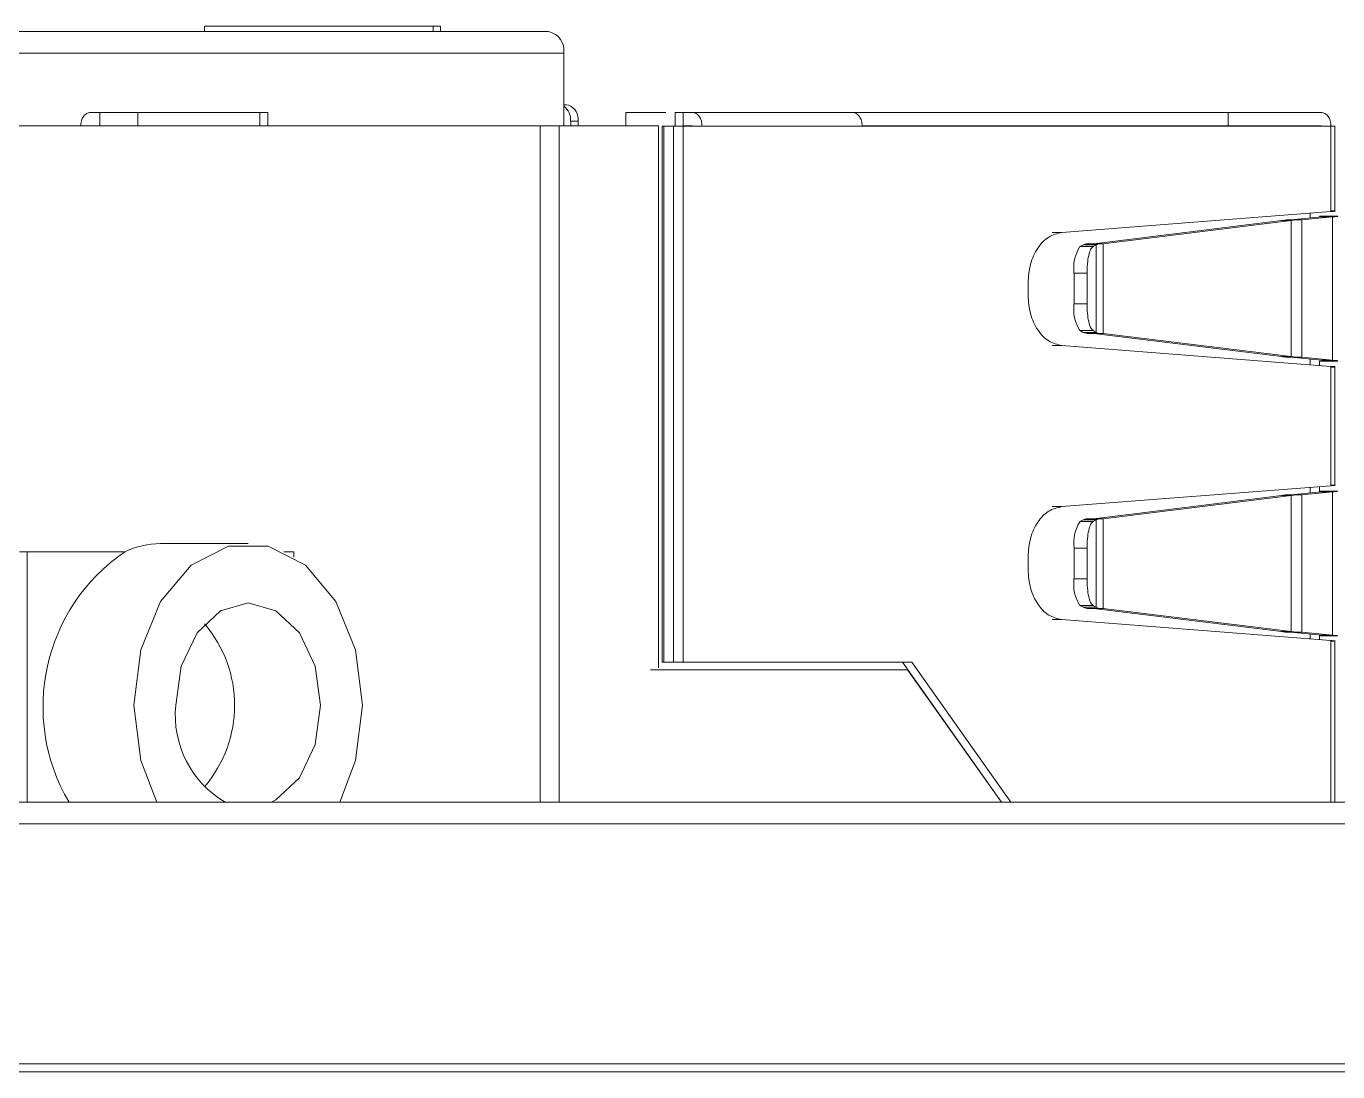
# Model space of a CAD drawing. Header units: millimetres. Extents: x -489 to 1607, y 116 to 1738.
# Drawn here: x 402.12 to 426.45, y 1539.62 to 1559.02 of the extents above; entities that cross this region are included whole.
import ezdxf

# ---------------------------------------------------------------- set-up
doc = ezdxf.new("R2010")
doc.units = ezdxf.units.MM

msp = doc.modelspace()

# ---------------------------------------------------------------- linework, layer by layer
at = {"color": 7, "linetype": 'Continuous', "lineweight": 15}
for p, q in [((405.422, 1558.924), (405.422, 1559.024)), ((405.422, 1559.024), (409.665, 1559.024)), ((409.665, 1559.024), (409.665, 1558.924)), ((409.665, 1559.024), (409.806, 1559.024)), ((409.806, 1559.024), (409.806, 1558.924)), ((400.579, 1558.924), (411.808, 1558.924)), ((412.09, 1558.524), (400.862, 1558.524)), ((412.09, 1558.524), (412.09, 1557.174)), ((412.09, 1557.564), (412.143, 1557.564)), ((412.182, 1557.56), (412.143, 1557.564)), ((403.305, 1557.424), (403.481, 1557.424)), ((403.481, 1557.424), (403.481, 1557.174)), ((404.188, 1557.424), (406.451, 1557.424)), ((404.188, 1557.174), (404.188, 1557.424)), ((406.451, 1557.424), (406.451, 1557.174)), ((406.597, 1557.174), (406.597, 1557.425)), ((412.359, 1557.264), (412.218, 1557.264)), ((412.218, 1557.264), (412.218, 1557.174)), ((412.359, 1557.264), (412.359, 1557.174)), ((413.981, 1557.424), (413.242, 1557.424)), ((413.242, 1557.424), (413.242, 1557.174)), ((414.156, 1557.425), (414.156, 1557.174)), ((414.302, 1557.424), (414.478, 1557.424)), ((414.302, 1557.174), (414.302, 1557.424)), ((417.447, 1557.424), (414.478, 1557.424)), ((424.414, 1557.424), (417.447, 1557.424)), ((426.145, 1557.424), (424.414, 1557.424)), ((424.414, 1557.174), (424.414, 1557.424)), ((411.649, 1557.174), (400.477, 1557.174)), ((402.7, 1557.175), (402.7, 1557.174)), ((402.804, 1557.174), (402.804, 1557.176)), ((403.054, 1557.174), (403.054, 1557.175)), ((411.651, 1557.174), (411.649, 1557.174)), ((411.826, 1557.174), (411.829, 1557.174)), ((413.85, 1557.174), (412.006, 1557.174)), ((413.85, 1547.117), (413.85, 1557.174)), ((413.916, 1557.172), (413.913, 1557.172)), ((413.913, 1547.224), (413.913, 1557.172)), ((413.946, 1557.172), (413.916, 1557.172)), ((413.916, 1557.172), (413.916, 1547.224)), ((413.946, 1557.172), (413.946, 1547.224)), ((414.125, 1557.172), (414.125, 1547.224)), ((414.478, 1557.174), (414.302, 1557.174)), ((414.656, 1557.172), (414.302, 1557.172)), ((414.302, 1557.172), (414.302, 1547.224)), ((414.479, 1557.172), (414.478, 1557.174)), ((417.626, 1557.172), (414.656, 1557.172)), ((417.625, 1557.174), (424.414, 1557.174)), ((426.323, 1557.172), (417.626, 1557.172)), ((424.414, 1557.174), (426.145, 1557.174)), ((426.323, 1557.172), (426.323, 1555.585)), ((426.397, 1555.581), (426.397, 1557.175)), ((426.323, 1555.585), (421.329, 1555.197)), ((425.938, 1555.555), (425.938, 1555.466)), ((421.922, 1554.988), (425.408, 1555.419)), ((425.584, 1555.419), (422.099, 1554.988)), ((425.408, 1555.419), (425.584, 1555.419)), ((425.687, 1555.431), (425.496, 1555.431)), ((426.146, 1555.486), (425.576, 1555.431)), ((425.687, 1555.431), (425.584, 1555.419)), ((425.584, 1555.419), (425.584, 1552.893)), ((425.78, 1555.431), (425.687, 1555.431)), ((425.78, 1555.431), (426.351, 1555.486)), ((425.78, 1552.881), (425.78, 1555.431)), ((426.351, 1555.486), (426.146, 1555.486)), ((426.448, 1555.5), (426.199, 1555.5)), ((426.351, 1555.486), (426.351, 1552.826)), ((421.329, 1555.197), (421.152, 1555.197)), ((421.667, 1554.935), (421.728, 1554.968)), ((421.909, 1554.935), (421.667, 1554.935)), ((421.97, 1554.968), (421.728, 1554.968)), ((422.019, 1554.988), (421.803, 1554.988)), ((421.909, 1554.935), (421.97, 1554.968)), ((421.97, 1554.968), (422.019, 1554.988)), ((421.97, 1553.344), (421.97, 1554.968)), ((422.019, 1554.988), (422.099, 1554.988)), ((422.099, 1554.988), (422.099, 1553.324)), ((421.556, 1554.44), (421.797, 1554.44)), ((421.556, 1553.872), (421.556, 1554.44)), ((421.797, 1553.872), (421.797, 1554.44)), ((420.703, 1554.261), (420.703, 1554.034)), ((421.797, 1553.872), (421.556, 1553.872)), ((421.667, 1553.377), (421.909, 1553.377)), ((421.728, 1553.344), (421.667, 1553.377)), ((421.728, 1553.344), (421.97, 1553.344)), ((421.97, 1553.344), (421.909, 1553.377)), ((422.019, 1553.324), (421.97, 1553.344)), ((421.151, 1553.1), (421.328, 1553.1)), ((421.328, 1553.1), (426.323, 1552.712)), ((421.803, 1553.324), (422.019, 1553.324)), ((425.408, 1552.893), (421.922, 1553.324)), ((422.099, 1553.324), (422.019, 1553.324)), ((422.099, 1553.324), (425.584, 1552.893)), ((425.584, 1552.893), (425.408, 1552.893)), ((425.496, 1552.881), (425.687, 1552.881)), ((425.576, 1552.881), (426.146, 1552.826)), ((425.584, 1552.893), (425.687, 1552.881)), ((425.687, 1552.881), (425.78, 1552.881)), ((426.351, 1552.826), (425.78, 1552.881)), ((425.938, 1552.846), (425.938, 1552.742)), ((426.112, 1552.729), (426.112, 1552.812)), ((426.146, 1552.826), (426.351, 1552.826)), ((426.199, 1552.812), (426.448, 1552.812)), ((426.323, 1552.712), (426.323, 1550.498)), ((426.397, 1550.494), (426.397, 1552.716)), ((426.323, 1550.498), (421.328, 1550.11)), ((425.938, 1550.468), (425.938, 1550.364)), ((426.112, 1550.398), (426.112, 1550.481)), ((421.922, 1549.886), (425.408, 1550.317)), ((425.584, 1550.317), (422.099, 1549.886)), ((425.408, 1550.317), (425.584, 1550.317)), ((425.687, 1550.329), (425.496, 1550.329)), ((426.146, 1550.384), (425.576, 1550.329)), ((425.687, 1550.329), (425.584, 1550.317)), ((425.584, 1550.317), (425.584, 1547.791)), ((425.78, 1550.329), (425.687, 1550.329)), ((425.78, 1550.329), (426.351, 1550.384)), ((425.78, 1547.779), (425.78, 1550.329)), ((426.351, 1550.384), (426.146, 1550.384)), ((426.448, 1550.398), (426.199, 1550.398)), ((426.351, 1550.384), (426.351, 1547.724)), ((421.328, 1550.11), (421.151, 1550.11)), ((421.667, 1549.833), (421.728, 1549.866)), ((421.909, 1549.833), (421.667, 1549.833)), ((421.97, 1549.866), (421.728, 1549.866)), ((422.019, 1549.886), (421.803, 1549.886)), ((421.909, 1549.833), (421.97, 1549.866)), ((421.97, 1549.866), (422.019, 1549.886)), ((421.97, 1548.242), (421.97, 1549.866)), ((422.019, 1549.886), (422.099, 1549.886)), ((422.099, 1549.886), (422.099, 1548.222)), ((401.993, 1549.274), (402.134, 1549.274)), ((403.947, 1549.274), (402.134, 1549.274)), ((402.134, 1549.274), (402.134, 1544.624)), ((406.236, 1549.424), (404.609, 1549.424)), ((407.084, 1549.274), (406.898, 1549.274)), ((407.084, 1549.173), (407.084, 1549.274)), ((421.556, 1549.338), (421.797, 1549.338)), ((421.556, 1548.77), (421.556, 1549.338)), ((421.797, 1548.77), (421.797, 1549.338)), ((420.703, 1549.176), (420.703, 1548.948)), ((421.797, 1548.77), (421.556, 1548.77)), ((421.667, 1548.275), (421.909, 1548.275)), ((421.728, 1548.242), (421.667, 1548.275)), ((421.728, 1548.242), (421.97, 1548.242)), ((421.803, 1548.222), (422.019, 1548.222)), ((421.97, 1548.242), (421.909, 1548.275)), ((425.408, 1547.791), (421.922, 1548.222)), ((422.019, 1548.222), (421.97, 1548.242)), ((422.099, 1548.222), (422.019, 1548.222)), ((422.099, 1548.222), (425.584, 1547.791)), ((421.152, 1548.013), (421.329, 1548.013)), ((421.329, 1548.013), (426.323, 1547.625)), ((425.584, 1547.791), (425.408, 1547.791)), ((425.496, 1547.779), (425.687, 1547.779)), ((425.576, 1547.779), (426.146, 1547.724)), ((425.584, 1547.791), (425.687, 1547.779)), ((425.687, 1547.779), (425.78, 1547.779)), ((426.351, 1547.724), (425.78, 1547.779)), ((425.938, 1547.744), (425.938, 1547.655)), ((426.112, 1547.642), (426.112, 1547.71)), ((426.146, 1547.724), (426.351, 1547.724)), ((426.199, 1547.71), (426.448, 1547.71)), ((426.397, 1544.624), (426.397, 1547.629)), ((413.873, 1547.084), (413.696, 1547.084)), ((418.469, 1547.084), (413.873, 1547.084)), ((413.946, 1547.224), (413.916, 1547.224)), ((414.302, 1547.224), (418.548, 1547.224)), ((418.371, 1547.224), (420.209, 1544.624)), ((420.209, 1544.624), (418.469, 1547.084)), ((418.548, 1547.224), (420.386, 1544.624)), ((275.03, 1544.624), (470.03, 1544.624)), ((470.03, 1544.224), (275.03, 1544.224)), ((275.03, 1539.774), (470.03, 1539.774)), ((465.645, 1539.624), (250.684, 1539.624))]:
    msp.add_line(p, q, dxfattribs=at)
at = {"color": 8, "linetype": 'Continuous', "lineweight": 15}
for p, q in [((411.649, 1544.624), (411.649, 1557.174)), ((412.006, 1544.624), (412.006, 1557.174)), ((426.112, 1550.381), (426.112, 1550.398)), ((426.112, 1547.71), (426.112, 1547.727)), ((426.323, 1547.625), (426.323, 1544.624))]:
    msp.add_line(p, q, dxfattribs=at)
at = {"color": 7, "linetype": 'Continuous', "lineweight": 15, "flags": 128}
for points in [[(404.114, 1546.424), (404.242, 1547.45), (404.611, 1548.352), (405.175, 1549.022), (405.867, 1549.378), (406.604, 1549.378), (407.296, 1549.022), (407.861, 1548.352), (408.229, 1547.45), (408.357, 1546.424), (408.229, 1545.398), (407.933, 1544.624)], [(404.892, 1546.424), (404.994, 1547.151), (405.286, 1547.767), (405.721, 1548.179), (406.236, 1548.324), (406.75, 1548.179), (407.186, 1547.767), (407.477, 1547.151), (407.579, 1546.424), (407.477, 1545.697), (407.186, 1545.08), (406.75, 1544.669), (406.666, 1544.624)], [(404.539, 1544.624), (404.242, 1545.398), (404.114, 1546.424)]]:
    msp.add_lwpolyline(points, dxfattribs=at)
at = {"color": 7, "linetype": 'Continuous', "lineweight": 15}
for centre, radius, start, end in [((411.737, 1558.574), 0.357, 351.9549, 78.5737), ((411.893, 1557.281), 0.325, 357.0691, 52.6101), ((412.072, 1557.293), 0.288, 354.1832, 67.5497), ((422.289, 1554.535), 0.74, 147.2526, 187.3893), ((422.289, 1553.777), 0.74, 172.6107, 212.7474), ((422.289, 1549.433), 0.739, 147.2475, 187.3943), ((405.919, 1546.395), 3.49, 124.4151, 210.4963), ((404.616, 1547.857), 1.567, 90.2418, 115.2721), ((422.289, 1548.675), 0.74, 172.6107, 212.7474), ((403.662, 1546.424), 2.321, 319.3295, 40.6705), ((406.763, 1546.242), 1.88, 174.4317, 239.3786)]:
    msp.add_arc(centre, radius, start, end, dxfattribs=at)
for points, knots in [([(403.127, 1557.172), (403.13, 1557.205), (403.135, 1557.271), (403.176, 1557.354), (403.235, 1557.413), (403.282, 1557.42), (403.305, 1557.424)], [0, 0, 0, 0, 0.250021, 0.500074, 0.750002, 1, 1, 1, 1]), ([(403.481, 1557.424), (403.532, 1557.424), (403.636, 1557.424), (403.834, 1557.424), (404.033, 1557.424), (404.136, 1557.424), (404.188, 1557.424)], [0, 0, 0, 0, 0.250005, 0.4999993, 0.7500029, 1, 1, 1, 1]), ([(406.597, 1557.424), (406.59, 1557.424), (406.577, 1557.424), (406.493, 1557.424), (406.451, 1557.424)], [0, 0, 0, 0, 0.500017, 1, 1, 1, 1]), ([(414.302, 1557.424), (414.26, 1557.424), (414.176, 1557.424), (414.163, 1557.424), (414.156, 1557.424)], [0, 0, 0, 0, 0.499983, 1, 1, 1, 1]), ([(414.478, 1557.424), (414.501, 1557.42), (414.548, 1557.413), (414.607, 1557.354), (414.648, 1557.271), (414.653, 1557.205), (414.656, 1557.172)], [0, 0, 0, 0, 0.25, 0.499963, 0.749997, 1, 1, 1, 1]), ([(417.626, 1557.172), (417.623, 1557.205), (417.618, 1557.271), (417.576, 1557.354), (417.518, 1557.413), (417.471, 1557.42), (417.447, 1557.424)], [0, 0, 0, 0, 0.250006, 0.500044, 0.75001, 1, 1, 1, 1]), ([(426.323, 1557.172), (426.32, 1557.205), (426.315, 1557.271), (426.274, 1557.354), (426.215, 1557.413), (426.168, 1557.42), (426.145, 1557.424)], [0, 0, 0, 0, 0.2500021, 0.5000464, 0.7500107, 1, 1, 1, 1]), ([(412.006, 1557.174), (411.98, 1557.174), (411.928, 1557.174), (411.827, 1557.174), (411.727, 1557.174), (411.675, 1557.174), (411.649, 1557.174)], [0, 0, 0, 0, 0.2499982, 0.4999907, 0.7500018, 1, 1, 1, 1]), ([(414.302, 1557.172), (414.276, 1557.172), (414.224, 1557.172), (414.124, 1557.172), (414.024, 1557.172), (413.972, 1557.172), (413.946, 1557.172)], [0, 0, 0, 0, 0.250006, 0.500009, 0.749994, 1, 1, 1, 1]), ([(426.397, 1557.172), (426.393, 1557.172), (426.387, 1557.172), (426.344, 1557.172), (426.323, 1557.172)], [0, 0, 0, 0, 0.500025, 1, 1, 1, 1]), ([(426.323, 1555.598), (426.34, 1555.598), (426.376, 1555.598), (426.397, 1555.596), (426.398, 1555.593), (426.386, 1555.591), (426.363, 1555.588), (426.337, 1555.586), (426.323, 1555.585)], [0, 0, 0, 0, 0.198515, 0.430769, 0.560247, 0.698283, 0.844909, 1, 1, 1, 1]), ([(425.408, 1555.419), (425.425, 1555.421), (425.455, 1555.425), (425.483, 1555.429), (425.496, 1555.431)], [0, 0, 0, 0, 0.559927, 1, 1, 1, 1]), ([(426.112, 1555.5), (426.135, 1555.5), (426.18, 1555.5), (426.193, 1555.5), (426.199, 1555.5)], [0, 0, 0, 0, 0.4999498, 1, 1, 1, 1]), ([(426.199, 1555.5), (426.199, 1555.497), (426.199, 1555.493), (426.164, 1555.489), (426.146, 1555.486)], [0, 0, 0, 0, 0.500058, 1, 1, 1, 1]), ([(426.448, 1555.5), (426.448, 1555.497), (426.448, 1555.493), (426.383, 1555.489), (426.351, 1555.486)], [0, 0, 0, 0, 0.499995, 1, 1, 1, 1]), ([(420.703, 1554.261), (420.712, 1554.38), (420.731, 1554.617), (420.874, 1554.92), (421.08, 1555.138), (421.246, 1555.177), (421.329, 1555.197)], [0, 0, 0, 0, 0.250011, 0.499993, 0.750003, 1, 1, 1, 1]), ([(421.728, 1554.968), (421.739, 1554.972), (421.758, 1554.979), (421.789, 1554.985), (421.803, 1554.988)], [0, 0, 0, 0, 0.559966, 1, 1, 1, 1]), ([(421.797, 1554.44), (421.799, 1554.5), (421.802, 1554.619), (421.827, 1554.774), (421.863, 1554.892), (421.893, 1554.921), (421.909, 1554.935)], [0, 0, 0, 0, 0.250016, 0.50004, 0.750009, 1, 1, 1, 1]), ([(421.328, 1553.1), (421.245, 1553.119), (421.079, 1553.159), (420.874, 1553.377), (420.731, 1553.679), (420.712, 1553.916), (420.703, 1554.034)], [0, 0, 0, 0, 0.249999, 0.499992, 0.75, 1, 1, 1, 1]), ([(421.909, 1553.377), (421.893, 1553.391), (421.863, 1553.42), (421.827, 1553.538), (421.802, 1553.693), (421.799, 1553.812), (421.797, 1553.872)], [0, 0, 0, 0, 0.249991, 0.49996, 0.749984, 1, 1, 1, 1]), ([(421.803, 1553.324), (421.786, 1553.328), (421.755, 1553.334), (421.736, 1553.341), (421.728, 1553.344)], [0, 0, 0, 0, 0.55996, 1, 1, 1, 1]), ([(425.496, 1552.881), (425.48, 1552.883), (425.452, 1552.887), (425.421, 1552.891), (425.408, 1552.893)], [0, 0, 0, 0, 0.559941, 1, 1, 1, 1]), ([(426.199, 1552.812), (426.193, 1552.812), (426.18, 1552.812), (426.135, 1552.812), (426.112, 1552.812)], [0, 0, 0, 0, 0.5000502, 1, 1, 1, 1]), ([(426.146, 1552.826), (426.164, 1552.823), (426.199, 1552.819), (426.199, 1552.815), (426.199, 1552.812)], [0, 0, 0, 0, 0.499942, 1, 1, 1, 1]), ([(426.323, 1552.712), (426.337, 1552.711), (426.363, 1552.709), (426.386, 1552.706), (426.398, 1552.704), (426.397, 1552.701), (426.376, 1552.699), (426.34, 1552.699), (426.323, 1552.698)], [0, 0, 0, 0, 0.155098, 0.301724, 0.439758, 0.56923, 0.801488, 1, 1, 1, 1]), ([(426.351, 1552.826), (426.383, 1552.823), (426.448, 1552.819), (426.448, 1552.815), (426.448, 1552.812)], [0, 0, 0, 0, 0.500005, 1, 1, 1, 1]), ([(426.323, 1550.512), (426.34, 1550.511), (426.376, 1550.511), (426.397, 1550.509), (426.398, 1550.506), (426.386, 1550.504), (426.363, 1550.501), (426.337, 1550.499), (426.323, 1550.498)], [0, 0, 0, 0, 0.198512, 0.43077, 0.560242, 0.698276, 0.844902, 1, 1, 1, 1]), ([(425.408, 1550.317), (425.425, 1550.319), (425.455, 1550.323), (425.483, 1550.327), (425.496, 1550.329)], [0, 0, 0, 0, 0.559904, 1, 1, 1, 1]), ([(426.112, 1550.398), (426.135, 1550.398), (426.18, 1550.398), (426.193, 1550.398), (426.199, 1550.398)], [0, 0, 0, 0, 0.4999498, 1, 1, 1, 1]), ([(426.199, 1550.398), (426.199, 1550.395), (426.199, 1550.391), (426.164, 1550.387), (426.146, 1550.384)], [0, 0, 0, 0, 0.500058, 1, 1, 1, 1]), ([(426.448, 1550.398), (426.448, 1550.395), (426.448, 1550.391), (426.383, 1550.387), (426.351, 1550.384)], [0, 0, 0, 0, 0.499995, 1, 1, 1, 1]), ([(420.703, 1549.176), (420.712, 1549.294), (420.731, 1549.531), (420.874, 1549.833), (421.079, 1550.051), (421.245, 1550.091), (421.328, 1550.11)], [0, 0, 0, 0, 0.25, 0.500008, 0.750001, 1, 1, 1, 1]), ([(421.728, 1549.866), (421.739, 1549.87), (421.758, 1549.876), (421.789, 1549.883), (421.803, 1549.886)], [0, 0, 0, 0, 0.559966, 1, 1, 1, 1]), ([(421.797, 1549.338), (421.799, 1549.398), (421.802, 1549.517), (421.827, 1549.672), (421.863, 1549.79), (421.893, 1549.819), (421.909, 1549.833)], [0, 0, 0, 0, 0.2500091, 0.5000268, 0.7500415, 1, 1, 1, 1]), ([(421.329, 1548.013), (421.246, 1548.033), (421.08, 1548.072), (420.874, 1548.29), (420.731, 1548.593), (420.712, 1548.83), (420.703, 1548.948)], [0, 0, 0, 0, 0.249997, 0.500007, 0.749989, 1, 1, 1, 1]), ([(421.909, 1548.275), (421.893, 1548.289), (421.863, 1548.318), (421.827, 1548.436), (421.802, 1548.591), (421.799, 1548.71), (421.797, 1548.77)], [0, 0, 0, 0, 0.249991, 0.49996, 0.749984, 1, 1, 1, 1]), ([(421.803, 1548.222), (421.786, 1548.226), (421.755, 1548.232), (421.736, 1548.239), (421.728, 1548.242)], [0, 0, 0, 0, 0.559991, 1, 1, 1, 1]), ([(425.496, 1547.779), (425.48, 1547.781), (425.452, 1547.785), (425.421, 1547.789), (425.408, 1547.791)], [0, 0, 0, 0, 0.559941, 1, 1, 1, 1]), ([(426.199, 1547.71), (426.193, 1547.71), (426.18, 1547.71), (426.135, 1547.71), (426.112, 1547.71)], [0, 0, 0, 0, 0.5000502, 1, 1, 1, 1]), ([(426.146, 1547.724), (426.164, 1547.721), (426.199, 1547.717), (426.199, 1547.713), (426.199, 1547.71)], [0, 0, 0, 0, 0.499942, 1, 1, 1, 1]), ([(426.323, 1547.625), (426.337, 1547.624), (426.363, 1547.622), (426.386, 1547.619), (426.398, 1547.617), (426.397, 1547.614), (426.376, 1547.612), (426.34, 1547.612), (426.323, 1547.612)], [0, 0, 0, 0, 0.155091, 0.301717, 0.439753, 0.569231, 0.801485, 1, 1, 1, 1]), ([(426.351, 1547.724), (426.383, 1547.721), (426.448, 1547.717), (426.448, 1547.713), (426.448, 1547.71)], [0, 0, 0, 0, 0.500005, 1, 1, 1, 1]), ([(413.916, 1547.224), (413.916, 1547.224), (413.916, 1547.224), (413.915, 1547.224), (413.914, 1547.224), (413.914, 1547.224), (413.913, 1547.224)], [0, 0, 0, 0, 0.250995, 0.500186, 0.747046, 1, 1, 1, 1]), ([(413.946, 1547.224), (413.972, 1547.224), (414.024, 1547.224), (414.124, 1547.224), (414.224, 1547.224), (414.276, 1547.224), (414.302, 1547.224)], [0, 0, 0, 0, 0.250006, 0.499991, 0.749994, 1, 1, 1, 1])]:
    msp.add_open_spline(points, degree=3, knots=knots, dxfattribs=at)

doc.saveas('drawing.dxf')
